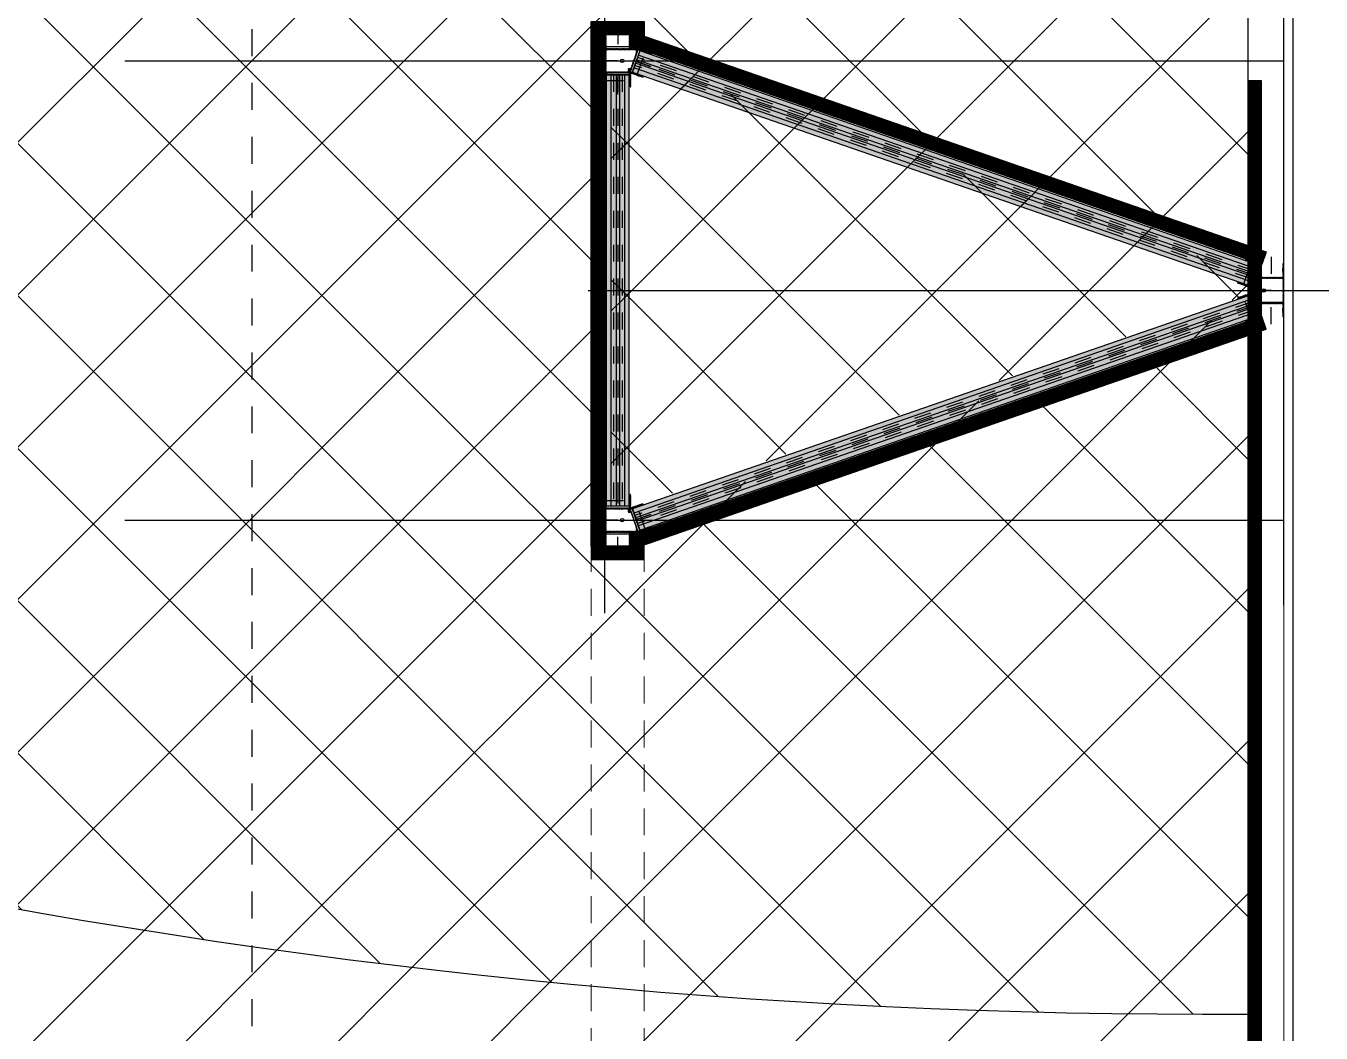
# Model space of a CAD drawing. Header units: millimetres. Extents: x 30 to 130, y 75 to 167.
# Drawn here: x 113.27 to 120.9, y 121.93 to 127.87 of the extents above; entities that cross this region are included whole.
import ezdxf
from ezdxf.enums import TextEntityAlignment as Align

# ---------------------------------------------------------------- set-up
doc = ezdxf.new("R2010")
doc.units = ezdxf.units.MM
doc.header["$LTSCALE"] = 0.05
for name, pattern in [('00 Ground$0$Dash', [6.35, 3.175, -3.175]), ('00 Ground$0$DASHDOT', [25.4, 12.7, -6.35, 0, -6.35]), ('00 Ground$0$DASHDOT2', [12.7, 6.35, -3.175, 0, -3.175]), ('00 Ground$0$DASHED2', [9.525, 6.35, -3.175]), ('00 Ground$0$HIDDEN', [9.525, 6.35, -3.175])]:
    doc.linetypes.add(name, pattern=pattern)
for name, color, linetype, lineweight in [('00 Ground$0$A-Panel Exterior', 3, 'Continuous', 0), ('00 Ground$0$A-Panel Interior', 6, 'Continuous', 0), ('00 Ground$0$A-Proyecciones', 252, 'Continuous', 0)]:
    doc.layers.add(name, color=color, linetype=linetype, lineweight=lineweight)
for name, color, linetype in [('00 Ground$0$A-Paneles', 7, 'Continuous'), ('00 Ground$0$E-PERFIL-ALZADO-EJES-GL1', 6, '00 Ground$0$DASHDOT'), ('00 Ground$0$E-PERFIL-ALZADO-GL1', 4, 'Continuous'), ('00 Ground$0$E-PERFIL-ALZADO-TEXTOS-GL1', 6, 'Continuous'), ('00 Ground$0$E-PERFIL-PLANTA-HXL2-EJES', 6, '00 Ground$0$DASHDOT'), ('00 Ground$0$E-PERFIL-PLANTA-HXL5', 4, 'Continuous'), ('00 Ground$0$E-PERFIL-PLANTA-HXL5-TEXTURAS', 6, 'Continuous'), ('00 Ground$0$E-PERFIL-PLANTA-HXL6', 2, 'Continuous'), ('00 Ground$0$E-PERFIL-PLANTA-HXL6-TEXTURAS', 6, 'Continuous'), ('00 Ground$0$EJES', 6, 'Continuous'), ('00 Ground$0$PUENTE GRUA', 5, 'Continuous'), ('CCTV_Cobertura', 2, 'Continuous')]:
    doc.layers.add(name, color=color, linetype=linetype)
doc.styles.add('00 Ground$0$A10', font='arial.ttf', dxfattribs={"height": 0.1})
pattern_1 = [(45, (-3037.0573, -1545.84536), (-0.44901281, 0.44901281), [])]
pattern_2 = [(135, (16.1473364, -37.2537986), (-0.00136948906, -0.00136948906), [])]
pattern_3 = [(45, (-13597.1444, 7821.7855), (-2.24506403, 2.24506403), [])]

# ---------------------------------------------------------------- blocks, each defined once
blk = doc.blocks.new('*U29')
at = {"true_color": 0xffffff}
h = blk.add_hatch(color=7, dxfattribs=at)
h.dxf.hatch_style = 1
h.paths.add_polyline_path([(2.5397, 0.066), (2.5397, -0.066), (0, -0.066), (0, 0.066)])
at = {"layer": '00 Ground$0$E-PERFIL-ALZADO-EJES-GL1', "color": 251, "linetype": '00 Ground$0$HIDDEN', "ltscale": 0.05}
for p, q in [((0, 0.025), (2.5397, 0.025)), ((0.033, -0.066), (0.033, 0.066)), ((2.5067, -0.066), (2.5067, 0.066)), ((0, -0.025), (2.5397, -0.025))]:
    blk.add_line(p, q, dxfattribs=at)
at = {"layer": '00 Ground$0$E-PERFIL-ALZADO-EJES-GL1', "color": 251, "linetype": '00 Ground$0$DASHDOT2', "ltscale": 0.05}
blk.add_line((0, 0), (2.5397, 0), dxfattribs=at)
at = {"layer": '00 Ground$0$E-PERFIL-ALZADO-GL1', "color": 6, "ltscale": 0.05}
for p, q in [((0, 0.04), (2.5397, 0.04)), ((0, 0.01), (2.5397, 0.01)), ((0, -0.01), (2.5397, -0.01)), ((0, -0.04), (2.5397, -0.04))]:
    blk.add_line(p, q, dxfattribs=at)
at = {"layer": '00 Ground$0$E-PERFIL-ALZADO-GL1', "ltscale": 0.05}
blk.add_lwpolyline([(2.5397, 0.066), (2.5397, -0.066), (0, -0.066), (0, 0.066)], close=True, dxfattribs=at)
at = {"layer": '00 Ground$0$E-PERFIL-ALZADO-TEXTOS-GL1', "style": '00 Ground$0$A10'}
blk.add_attdef('TIPO_BARRA', text='', height=0.1, dxfattribs=at).set_placement((1.2698, 0.1564), align=Align.MIDDLE_CENTER)
blk = doc.blocks.new('*U61')
at = {"true_color": 0xffffff}
h = blk.add_hatch(color=7, dxfattribs=at)
h.dxf.hatch_style = 1
h.paths.add_polyline_path([(3.8446, 0.066), (3.8446, -0.066), (0, -0.066), (0, 0.066)])
at = {"layer": '00 Ground$0$E-PERFIL-ALZADO-EJES-GL1', "color": 251, "linetype": '00 Ground$0$HIDDEN', "ltscale": 0.05}
for p, q in [((0, 0.025), (3.8446, 0.025)), ((0.033, -0.066), (0.033, 0.066)), ((3.8116, -0.066), (3.8116, 0.066)), ((0, -0.025), (3.8446, -0.025))]:
    blk.add_line(p, q, dxfattribs=at)
at = {"layer": '00 Ground$0$E-PERFIL-ALZADO-EJES-GL1', "color": 251, "linetype": '00 Ground$0$DASHDOT2', "ltscale": 0.05}
blk.add_line((0, 0), (3.8446, 0), dxfattribs=at)
at = {"layer": '00 Ground$0$E-PERFIL-ALZADO-GL1', "color": 6, "ltscale": 0.05}
for p, q in [((0, 0.04), (3.8446, 0.04)), ((0, 0.01), (3.8446, 0.01)), ((0, -0.01), (3.8446, -0.01)), ((0, -0.04), (3.8446, -0.04))]:
    blk.add_line(p, q, dxfattribs=at)
at = {"layer": '00 Ground$0$E-PERFIL-ALZADO-GL1', "ltscale": 0.05}
blk.add_lwpolyline([(3.8446, 0.066), (3.8446, -0.066), (0, -0.066), (0, 0.066)], close=True, dxfattribs=at)
at = {"layer": '00 Ground$0$E-PERFIL-ALZADO-TEXTOS-GL1', "style": '00 Ground$0$A10'}
blk.add_attdef('TIPO_BARRA', text='', height=0.1, dxfattribs=at).set_placement((1.9223, 0.1564), align=Align.MIDDLE_CENTER)
blk = doc.blocks.new('*U30')
at = {"layer": '00 Ground$0$E-PERFIL-PLANTA-HXL5-TEXTURAS'}
h = blk.add_hatch(dxfattribs=at)
h.set_pattern_fill('ANSI31', color=256, scale=0.00061, angle=90)
h.set_pattern_definition(pattern_2)
edge = h.paths.add_edge_path(flags=16)
edge.add_line((-0.0638, -0.068), (0, -0.068))
edge.add_line((0, -0.068), (0.0638, -0.068))
edge.add_arc((0.0638, -0.067), 0.001, 629.99892, 719.99892)
edge.add_line((0.0648, -0.067), (0.0648, 0.0606))
edge.add_arc((0.0638, 0.0606), 0.001, 359.99892, 449.99928)
edge.add_line((0.0638, 0.0616), (0.0458, 0.0616))
edge.add_arc((0.0458, 0.0626), 0.001, 539.99928, 629.99928, ccw=False)
edge.add_line((0.0448, 0.0626), (0.0448, 0.0765))
edge.add_arc((0.0438, 0.0765), 0.001, 359.99928, 430.89947)
edge.add_line((0.0441, 0.0774), (-0.0434, 0.1077))
edge.add_arc((-0.0438, 0.1068), 0.001, 430.89947, 449.99928)
edge.add_line((-0.0438, 0.1078), (-0.0638, 0.1078))
edge.add_arc((-0.0638, 0.1068), 0.001, 449.99928, 539.99964)
edge.add_line((-0.0648, 0.1068), (-0.0648, -0.067))
edge.add_arc((-0.0638, -0.067), 0.001, 539.99964, 629.99964)
edge = h.paths.add_edge_path()
edge.add_line((0.0867, 0.1161), (0.0733, 0.0773))
edge.add_arc((0.0742, 0.077), 0.001, 520.89947, 629.99892)
edge.add_line((0.0742, 0.076), (0.1183, 0.076))
edge.add_line((0.1183, 0.076), (0.1183, 0.0755))
edge.add_arc((0.1188, 0.0755), 0.0005, 539.99892, 719.99892)
edge.add_line((0.1193, 0.0755), (0.1193, 0.076))
edge.add_line((0.1193, 0.076), (0.1528, 0.076))
edge.add_line((0.1528, 0.076), (0.1528, 0.068))
edge.add_line((0.1528, 0.068), (0.0738, 0.068))
edge.add_arc((0.0738, 0.067), 0.001, 449.99892, 539.99892)
edge.add_line((0.0728, 0.067), (0.0728, 0.046))
edge.add_line((0.0728, 0.046), (0.0723, 0.046))
edge.add_arc((0.0723, 0.0455), 0.0005, 449.99892, 629.99892)
edge.add_line((0.0723, 0.045), (0.0728, 0.045))
edge.add_line((0.0728, 0.045), (0.0728, 0.0135))
edge.add_line((0.0728, 0.0135), (0.0723, 0.0135))
edge.add_arc((0.0723, 0.013), 0.0005, 449.99892, 629.99892)
edge.add_line((0.0723, 0.0125), (0.0728, 0.0125))
edge.add_line((0.0728, 0.0125), (0.0728, -0.019))
edge.add_line((0.0728, -0.019), (0.0723, -0.019))
edge.add_arc((0.0723, -0.0195), 0.0005, 449.99892, 629.99892)
edge.add_line((0.0723, -0.02), (0.0728, -0.02))
edge.add_line((0.0728, -0.02), (0.0728, -0.067))
edge.add_arc((0.0738, -0.067), 0.001, 539.99892, 629.99892)
edge.add_line((0.0738, -0.068), (0.1528, -0.068))
edge.add_line((0.1528, -0.068), (0.1528, -0.076))
edge.add_line((0.1528, -0.076), (0.1193, -0.076))
edge.add_line((0.1193, -0.076), (0.1193, -0.0755))
edge.add_arc((0.1188, -0.0755), 0.0005, 359.99892, 539.99892)
edge.add_line((0.1183, -0.0755), (0.1183, -0.076))
edge.add_line((0.1183, -0.076), (0, -0.076))
edge.add_line((0, -0.076), (-0.1183, -0.076))
edge.add_line((-0.1183, -0.076), (-0.1183, -0.0755))
edge.add_arc((-0.1188, -0.0755), 0.0005, 359.99964, 539.99964)
edge.add_line((-0.1193, -0.0755), (-0.1193, -0.076))
edge.add_line((-0.1193, -0.076), (-0.1528, -0.076))
edge.add_line((-0.1528, -0.076), (-0.1528, -0.068))
edge.add_line((-0.1528, -0.068), (-0.0738, -0.068))
edge.add_arc((-0.0738, -0.067), 0.001, 629.99964, 719.99964)
edge.add_line((-0.0728, -0.067), (-0.0728, -0.02))
edge.add_line((-0.0728, -0.02), (-0.0723, -0.02))
edge.add_arc((-0.0723, -0.0195), 0.0005, 629.99964, 809.99964)
edge.add_line((-0.0723, -0.019), (-0.0728, -0.019))
edge.add_line((-0.0728, -0.019), (-0.0728, 0.0125))
edge.add_line((-0.0728, 0.0125), (-0.0723, 0.0125))
edge.add_arc((-0.0723, 0.013), 0.0005, 629.99964, 809.99964)
edge.add_line((-0.0723, 0.0135), (-0.0728, 0.0135))
edge.add_line((-0.0728, 0.0135), (-0.0728, 0.045))
edge.add_line((-0.0728, 0.045), (-0.0723, 0.045))
edge.add_arc((-0.0723, 0.0455), 0.0005, 629.99964, 809.99964)
edge.add_line((-0.0723, 0.046), (-0.0728, 0.046))
edge.add_line((-0.0728, 0.046), (-0.0728, 0.067))
edge.add_arc((-0.0738, 0.067), 0.001, 359.99964, 449.99964)
edge.add_line((-0.0738, 0.068), (-0.1528, 0.068))
edge.add_line((-0.1528, 0.068), (-0.1528, 0.076))
edge.add_line((-0.1528, 0.076), (-0.1193, 0.076))
edge.add_line((-0.1193, 0.076), (-0.1193, 0.0755))
edge.add_arc((-0.1188, 0.0755), 0.0005, 539.99964, 719.99964)
edge.add_line((-0.1183, 0.0755), (-0.1183, 0.076))
edge.add_line((-0.1183, 0.076), (-0.0738, 0.076))
edge.add_arc((-0.0738, 0.077), 0.001, 629.99964, 719.99964)
edge.add_line((-0.0728, 0.077), (-0.0728, 0.1198))
edge.add_arc((-0.0718, 0.1198), 0.001, 520.89947, 539.99964, ccw=False)
edge.add_line((-0.0728, 0.1201), (-0.0569, 0.1659))
edge.add_line((-0.0569, 0.1659), (-0.0565, 0.1657))
edge.add_arc((-0.0563, 0.1662), 0.0005, 610.89947, 790.89947)
edge.add_line((-0.0561, 0.1666), (-0.0566, 0.1668))
edge.add_line((-0.0566, 0.1668), (-0.0456, 0.1985))
edge.add_line((-0.0456, 0.1985), (-0.0381, 0.1958))
edge.add_line((-0.0381, 0.1958), (-0.0639, 0.1212))
edge.add_arc((-0.063, 0.1209), 0.001, 520.89947, 610.89947)
edge.add_line((-0.0633, 0.1199), (0.0633, 0.0761))
edge.add_arc((0.0636, 0.077), 0.001, 610.89947, 700.89947)
edge.add_line((0.0646, 0.0767), (0.0904, 0.1513))
edge.add_line((0.0904, 0.1513), (0.098, 0.1487))
edge.add_line((0.098, 0.1487), (0.087, 0.1171))
edge.add_line((0.087, 0.1171), (0.0866, 0.1172))
edge.add_arc((0.0864, 0.1168), 0.0005, 430.89947, 610.89947)
edge.add_line((0.0862, 0.1163), (0.0867, 0.1161))
at = {"layer": '00 Ground$0$E-PERFIL-PLANTA-HXL2-EJES', "ltscale": 0.05}
for p, q in [((0, 0.098), (0.0336, 0.195)), ((0, 0), (0, 0.098)), ((-0.1985, 0), (0, 0)), ((0, 0), (0, -0.1985)), ((0.1985, 0), (0, 0))]:
    blk.add_line(p, q, dxfattribs=at)
at = {"layer": '00 Ground$0$EJES', "color": 240, "true_color": 0xed1f24}
blk.add_circle((-0.0001, 0.0259), 0.01, dxfattribs=at)
at = {"layer": 'Defpoints'}
for p, q in [((0.0336, 0.195), (0.0033, 0.1074)), ((-0.061, 0.1297), (0.0675, 0.0852)), ((-0.0828, 0.068), (-0.0828, -0.068)), ((0.0828, 0.068), (0.0828, -0.068))]:
    blk.add_line(p, q, dxfattribs=at)
blk = doc.blocks.new('00 Ground$0$HXL61')
at = {"layer": '00 Ground$0$E-PERFIL-PLANTA-HXL6-TEXTURAS'}
h = blk.add_hatch(dxfattribs=at)
h.set_pattern_fill('ANSI31', color=256, scale=0.00061, angle=90)
h.set_pattern_definition([(135, (17.1384045, -41.9100713), (-0.00136948906, -0.00136948906), [])])
edge = h.paths.add_edge_path(flags=16)
edge.add_line((-0.0603, 0.071), (0.0603, 0.071))
edge.add_line((0.0603, 0.071), (0.0613, 0.07))
edge.add_line((0.0613, 0.07), (0.0703, 0.07))
edge.add_arc((0.0703, 0.069), 0.001, 0, 90, ccw=False)
edge.add_line((0.0713, 0.069), (0.0713, -0.0978))
edge.add_arc((0.0703, -0.0978), 0.001, -71.56505, 0, ccw=False)
edge.add_line((0.0706, -0.0987), (0.0158, -0.117))
edge.add_arc((0.0155, -0.116), 0.001, -90, -71.56505, ccw=False)
edge.add_line((0.0155, -0.117), (-0.0155, -0.117))
edge.add_arc((-0.0155, -0.116), 0.001, -108.43495, -90, ccw=False)
edge.add_line((-0.0158, -0.117), (-0.0706, -0.0987))
edge.add_arc((-0.0703, -0.0978), 0.001, 180, 251.56505, ccw=False)
edge.add_line((-0.0713, -0.0978), (-0.0713, 0.069))
edge.add_arc((-0.0703, 0.069), 0.001, 90, 180, ccw=False)
edge.add_line((-0.0703, 0.07), (-0.0613, 0.07))
edge.add_line((-0.0613, 0.07), (-0.0603, 0.071))
edge = h.paths.add_edge_path()
edge.add_line((0.1033, -0.068), (0.0793, -0.068))
edge.add_arc((0.0793, -0.067), 0.001, -180, -90, ccw=False)
edge.add_line((0.0783, -0.067), (0.0783, 0.069))
edge.add_arc((0.0793, 0.069), 0.001, 90, 180, ccw=False)
edge.add_line((0.0793, 0.07), (0.1033, 0.07))
edge.add_line((0.1033, 0.07), (0.1053, 0.068))
edge.add_line((0.1053, 0.068), (0.1313, 0.068))
edge.add_line((0.1313, 0.068), (0.1333, 0.07))
edge.add_line((0.1333, 0.07), (0.1573, 0.07))
edge.add_arc((0.1573, 0.071), 0.001, 270, 360)
edge.add_line((0.1583, 0.071), (0.1583, 0.075))
edge.add_arc((0.1573, 0.075), 0.001, 0, 90)
edge.add_line((0.1573, 0.076), (-0.1573, 0.076))
edge.add_arc((-0.1573, 0.075), 0.001, 90, 180)
edge.add_line((-0.1583, 0.075), (-0.1583, 0.071))
edge.add_arc((-0.1573, 0.071), 0.001, 180, 270)
edge.add_line((-0.1573, 0.07), (-0.1333, 0.07))
edge.add_line((-0.1333, 0.07), (-0.1313, 0.068))
edge.add_line((-0.1313, 0.068), (-0.1053, 0.068))
edge.add_line((-0.1053, 0.068), (-0.1033, 0.07))
edge.add_line((-0.1033, 0.07), (-0.0793, 0.07))
edge.add_arc((-0.0793, 0.069), 0.001, 0, 90, ccw=False)
edge.add_line((-0.0783, 0.069), (-0.0783, -0.067))
edge.add_arc((-0.0793, -0.067), 0.001, -90, 0, ccw=False)
edge.add_line((-0.0793, -0.068), (-0.1033, -0.068))
edge.add_line((-0.1033, -0.068), (-0.1053, -0.066))
edge.add_line((-0.1053, -0.066), (-0.1313, -0.066))
edge.add_line((-0.1313, -0.066), (-0.1333, -0.068))
edge.add_line((-0.1333, -0.068), (-0.157, -0.068))
edge.add_line((-0.157, -0.068), (-0.1848, -0.1483))
edge.add_arc((-0.1839, -0.1486), 0.001, 160.90019, 250.90019)
edge.add_line((-0.1842, -0.1495), (-0.1804, -0.1509))
edge.add_arc((-0.1801, -0.1499), 0.001, 250.90019, 340.90019)
edge.add_line((-0.1792, -0.1502), (-0.1713, -0.1276))
edge.add_line((-0.1713, -0.1276), (-0.1688, -0.1263))
edge.add_line((-0.1688, -0.1263), (-0.1603, -0.1018))
edge.add_line((-0.1603, -0.1018), (-0.1615, -0.0992))
edge.add_line((-0.1615, -0.0992), (-0.1528, -0.074))
edge.add_line((-0.1528, -0.074), (-0.0793, -0.074))
edge.add_arc((-0.0793, -0.075), 0.001, 0, 90, ccw=False)
edge.add_line((-0.0783, -0.075), (-0.0783, -0.1007))
edge.add_arc((-0.0773, -0.1007), 0.001, 180, 251.56505)
edge.add_line((-0.0776, -0.1017), (-0.0236, -0.1197))
edge.add_arc((-0.0239, -0.1206), 0.001, -19.09981, 71.56505, ccw=False)
edge.add_line((-0.023, -0.1209), (-0.0311, -0.1444))
edge.add_line((-0.0311, -0.1444), (-0.0336, -0.1456))
edge.add_line((-0.0336, -0.1456), (-0.0421, -0.1702))
edge.add_line((-0.0421, -0.1702), (-0.0409, -0.1727))
edge.add_line((-0.0409, -0.1727), (-0.0488, -0.1954))
edge.add_arc((-0.0478, -0.1957), 0.001, 160.90019, 250.90019)
edge.add_line((-0.0481, -0.1967), (-0.0444, -0.198))
edge.add_arc((-0.044, -0.197), 0.001, 250.90019, 340.90019)
edge.add_line((-0.0431, -0.1974), (-0.0172, -0.1227))
edge.add_arc((-0.0163, -0.123), 0.001, 90, 160.90019, ccw=False)
edge.add_line((-0.0163, -0.122), (0.0163, -0.122))
edge.add_arc((0.0163, -0.123), 0.001, 19.09981, 90, ccw=False)
edge.add_line((0.0172, -0.1227), (0.0431, -0.1974))
edge.add_arc((0.044, -0.197), 0.001, 199.09981, 289.09981)
edge.add_line((0.0444, -0.198), (0.0481, -0.1967))
edge.add_arc((0.0478, -0.1957), 0.001, -70.90019, 19.09981)
edge.add_line((0.0488, -0.1954), (0.0409, -0.1727))
edge.add_line((0.0409, -0.1727), (0.0421, -0.1702))
edge.add_line((0.0421, -0.1702), (0.0336, -0.1456))
edge.add_line((0.0336, -0.1456), (0.0311, -0.1444))
edge.add_line((0.0311, -0.1444), (0.023, -0.1209))
edge.add_arc((0.0239, -0.1206), 0.001, 108.43495, 199.09981, ccw=False)
edge.add_line((0.0236, -0.1197), (0.0776, -0.1017))
edge.add_arc((0.0773, -0.1007), 0.001, -71.56505, 0)
edge.add_line((0.0783, -0.1007), (0.0783, -0.075))
edge.add_arc((0.0793, -0.075), 0.001, 90, 180, ccw=False)
edge.add_line((0.0793, -0.074), (0.1528, -0.074))
edge.add_line((0.1528, -0.074), (0.1615, -0.0992))
edge.add_line((0.1615, -0.0992), (0.1603, -0.1018))
edge.add_line((0.1603, -0.1018), (0.1688, -0.1263))
edge.add_line((0.1688, -0.1263), (0.1713, -0.1276))
edge.add_line((0.1713, -0.1276), (0.1792, -0.1502))
edge.add_arc((0.1801, -0.1499), 0.001, 199.09981, 289.09981)
edge.add_line((0.1804, -0.1509), (0.1842, -0.1495))
edge.add_arc((0.1839, -0.1486), 0.001, -70.90019, 19.09981)
edge.add_line((0.1848, -0.1483), (0.157, -0.068))
edge.add_line((0.157, -0.068), (0.1333, -0.068))
edge.add_line((0.1333, -0.068), (0.1313, -0.066))
edge.add_line((0.1313, -0.066), (0.1053, -0.066))
edge.add_line((0.1053, -0.066), (0.1033, -0.068))
at = {"layer": '00 Ground$0$E-PERFIL-PLANTA-HXL2-EJES', "ltscale": 0.05}
for p, q in [((0, 0), (0, 0.098)), ((0, -0.2166), (0, 0.0978)), ((-0.1985, 0), (0, 0)), ((0, 0), (0, -0.1985)), ((0.1985, 0), (0, 0))]:
    blk.add_line(p, q, dxfattribs=at)
at = {"layer": '00 Ground$0$EJES', "color": 240, "true_color": 0xed1f24}
blk.add_circle((0, -0.0427), 0.01, dxfattribs=at)
at = {"layer": 'Defpoints'}
for p, q in [((-0.0717, 0.068), (-0.0717, -0.068)), ((0.0717, 0.068), (0.0717, -0.068)), ((-0.0282, -0.1287), (-0.1553, -0.0863)), ((-0.1035, -0.1428), (-0.0917, -0.1075)), ((0.0282, -0.1287), (0.1553, -0.0863)), ((0.1035, -0.1428), (0.0917, -0.1075))]:
    blk.add_line(p, q, dxfattribs=at)
blk = doc.blocks.new('00 Ground$0$HXL5')
at = {"layer": '00 Ground$0$E-PERFIL-PLANTA-HXL5-TEXTURAS'}
h = blk.add_hatch(dxfattribs=at)
h.set_pattern_fill('ANSI31', color=256, scale=0.00061, angle=90)
h.set_pattern_definition(pattern_2)
edge = h.paths.add_edge_path(flags=16)
edge.add_line((0.0638, -0.068), (0, -0.068))
edge.add_line((0, -0.068), (-0.0638, -0.068))
edge.add_arc((-0.0638, -0.067), 0.001, -179.99892, -89.99892, ccw=False)
edge.add_line((-0.0648, -0.067), (-0.0648, 0.0606))
edge.add_arc((-0.0638, 0.0606), 0.001, 90.00072, 180.00108, ccw=False)
edge.add_line((-0.0638, 0.0616), (-0.0458, 0.0616))
edge.add_arc((-0.0458, 0.0626), 0.001, -89.99928, 0.00072)
edge.add_line((-0.0448, 0.0626), (-0.0448, 0.0765))
edge.add_arc((-0.0438, 0.0765), 0.001, 109.10053, 180.00072, ccw=False)
edge.add_line((-0.0441, 0.0774), (0.0434, 0.1077))
edge.add_arc((0.0437, 0.1068), 0.001, 90.00072, 109.10053, ccw=False)
edge.add_line((0.0437, 0.1078), (0.0638, 0.1078))
edge.add_arc((0.0638, 0.1068), 0.001, 0.00036, 90.00072, ccw=False)
edge.add_line((0.0648, 0.1068), (0.0648, -0.067))
edge.add_arc((0.0638, -0.067), 0.001, -89.99964, 0.00036, ccw=False)
edge = h.paths.add_edge_path()
edge.add_line((-0.0867, 0.1161), (-0.0733, 0.0773))
edge.add_arc((-0.0742, 0.077), 0.001, -89.99892, 19.10053, ccw=False)
edge.add_line((-0.0742, 0.076), (-0.1183, 0.076))
edge.add_line((-0.1183, 0.076), (-0.1183, 0.0755))
edge.add_arc((-0.1188, 0.0755), 0.0005, -179.99892, 0.00108, ccw=False)
edge.add_line((-0.1193, 0.0755), (-0.1193, 0.076))
edge.add_line((-0.1193, 0.076), (-0.1528, 0.076))
edge.add_line((-0.1528, 0.076), (-0.1528, 0.068))
edge.add_line((-0.1528, 0.068), (-0.0738, 0.068))
edge.add_arc((-0.0738, 0.067), 0.001, 0.00108, 90.00108, ccw=False)
edge.add_line((-0.0728, 0.067), (-0.0728, 0.046))
edge.add_line((-0.0728, 0.046), (-0.0723, 0.046))
edge.add_arc((-0.0723, 0.0455), 0.0005, -89.99892, 90.00108, ccw=False)
edge.add_line((-0.0723, 0.045), (-0.0728, 0.045))
edge.add_line((-0.0728, 0.045), (-0.0728, 0.0135))
edge.add_line((-0.0728, 0.0135), (-0.0723, 0.0135))
edge.add_arc((-0.0723, 0.013), 0.0005, -89.99892, 90.00108, ccw=False)
edge.add_line((-0.0723, 0.0125), (-0.0728, 0.0125))
edge.add_line((-0.0728, 0.0125), (-0.0728, -0.019))
edge.add_line((-0.0728, -0.019), (-0.0723, -0.019))
edge.add_arc((-0.0723, -0.0195), 0.0005, -89.99892, 90.00108, ccw=False)
edge.add_line((-0.0723, -0.02), (-0.0728, -0.02))
edge.add_line((-0.0728, -0.02), (-0.0728, -0.067))
edge.add_arc((-0.0738, -0.067), 0.001, -89.99892, 0.00108, ccw=False)
edge.add_line((-0.0738, -0.068), (-0.1528, -0.068))
edge.add_line((-0.1528, -0.068), (-0.1528, -0.076))
edge.add_line((-0.1528, -0.076), (-0.1193, -0.076))
edge.add_line((-0.1193, -0.076), (-0.1193, -0.0755))
edge.add_arc((-0.1188, -0.0755), 0.0005, 0.00108, 180.00108, ccw=False)
edge.add_line((-0.1183, -0.0755), (-0.1183, -0.076))
edge.add_line((-0.1183, -0.076), (0, -0.076))
edge.add_line((0, -0.076), (0.1183, -0.076))
edge.add_line((0.1183, -0.076), (0.1183, -0.0755))
edge.add_arc((0.1188, -0.0755), 0.0005, 0.00036, 180.00036, ccw=False)
edge.add_line((0.1193, -0.0755), (0.1193, -0.076))
edge.add_line((0.1193, -0.076), (0.1528, -0.076))
edge.add_line((0.1528, -0.076), (0.1528, -0.068))
edge.add_line((0.1528, -0.068), (0.0738, -0.068))
edge.add_arc((0.0738, -0.067), 0.001, -179.99964, -89.99964, ccw=False)
edge.add_line((0.0728, -0.067), (0.0728, -0.02))
edge.add_line((0.0728, -0.02), (0.0723, -0.02))
edge.add_arc((0.0723, -0.0195), 0.0005, -269.99964, -89.99964, ccw=False)
edge.add_line((0.0723, -0.019), (0.0728, -0.019))
edge.add_line((0.0728, -0.019), (0.0728, 0.0125))
edge.add_line((0.0728, 0.0125), (0.0723, 0.0125))
edge.add_arc((0.0723, 0.013), 0.0005, -269.99964, -89.99964, ccw=False)
edge.add_line((0.0723, 0.0135), (0.0728, 0.0135))
edge.add_line((0.0728, 0.0135), (0.0728, 0.045))
edge.add_line((0.0728, 0.045), (0.0723, 0.045))
edge.add_arc((0.0723, 0.0455), 0.0005, -269.99964, -89.99964, ccw=False)
edge.add_line((0.0723, 0.046), (0.0728, 0.046))
edge.add_line((0.0728, 0.046), (0.0728, 0.067))
edge.add_arc((0.0738, 0.067), 0.001, 90.00036, 180.00036, ccw=False)
edge.add_line((0.0738, 0.068), (0.1528, 0.068))
edge.add_line((0.1528, 0.068), (0.1528, 0.076))
edge.add_line((0.1528, 0.076), (0.1193, 0.076))
edge.add_line((0.1193, 0.076), (0.1193, 0.0755))
edge.add_arc((0.1188, 0.0755), 0.0005, -179.99964, 0.00036, ccw=False)
edge.add_line((0.1183, 0.0755), (0.1183, 0.076))
edge.add_line((0.1183, 0.076), (0.0738, 0.076))
edge.add_arc((0.0738, 0.077), 0.001, -179.99964, -89.99964, ccw=False)
edge.add_line((0.0728, 0.077), (0.0728, 0.1198))
edge.add_arc((0.0718, 0.1198), 0.001, 0.00036, 19.10053)
edge.add_line((0.0728, 0.1201), (0.0569, 0.1659))
edge.add_line((0.0569, 0.1659), (0.0565, 0.1657))
edge.add_arc((0.0563, 0.1662), 0.0005, -250.89947, -70.89947, ccw=False)
edge.add_line((0.0561, 0.1666), (0.0566, 0.1668))
edge.add_line((0.0566, 0.1668), (0.0456, 0.1985))
edge.add_line((0.0456, 0.1985), (0.0381, 0.1958))
edge.add_line((0.0381, 0.1958), (0.0639, 0.1212))
edge.add_arc((0.063, 0.1209), 0.001, -70.89947, 19.10053, ccw=False)
edge.add_line((0.0633, 0.1199), (-0.0633, 0.0761))
edge.add_arc((-0.0636, 0.077), 0.001, -160.89947, -70.89947, ccw=False)
edge.add_line((-0.0646, 0.0767), (-0.0904, 0.1513))
edge.add_line((-0.0904, 0.1513), (-0.098, 0.1487))
edge.add_line((-0.098, 0.1487), (-0.087, 0.1171))
edge.add_line((-0.087, 0.1171), (-0.0866, 0.1172))
edge.add_arc((-0.0864, 0.1168), 0.0005, -70.89947, 109.10053, ccw=False)
edge.add_line((-0.0862, 0.1163), (-0.0867, 0.1161))
at = {"layer": '00 Ground$0$E-PERFIL-PLANTA-HXL2-EJES', "ltscale": 0.05}
for p, q in [((0, 0.098), (-0.0336, 0.195)), ((0, 0), (0, 0.098)), ((-0.1985, 0), (0, 0)), ((0.1985, 0), (0, 0)), ((0, 0), (0, -0.1985))]:
    blk.add_line(p, q, dxfattribs=at)
at = {"layer": '00 Ground$0$EJES', "color": 240, "true_color": 0xed1f24}
blk.add_circle((0.0001, 0.0259), 0.01, dxfattribs=at)
at = {"layer": 'Defpoints'}
for p, q in [((-0.0336, 0.195), (-0.0033, 0.1074)), ((0.061, 0.1297), (-0.0675, 0.0852)), ((-0.0828, 0.068), (-0.0828, -0.068)), ((0.0828, 0.068), (0.0828, -0.068))]:
    blk.add_line(p, q, dxfattribs=at)
blk = doc.blocks.new('00 Ground$0$Pata Arco')
at = {"layer": 'Defpoints'}
for p, q in [((-4.0978, 1.8535), (-4.0978, -1.8535)), ((-0.0978, 1.9), (-0.0978, -1.9)), ((2.7291, 1.3527), (-4.0978, 1.3527)), ((0, 0), (-13.3283, 0)), ((2.7291, -1.3527), (-4.0978, -1.3527))]:
    blk.add_line(p, q, dxfattribs=at)
at = {"xscale": -1}
for p, rotation in [((-3.9143, 0.0917), 199.0945065458419), ((-3.9143, -0.0917), 160.9054899261241)]:
    blk.add_blockref('*U61', p, dxfattribs=dict(at, rotation=rotation))
at = {"rotation": 89.99999999608256}
blk.add_blockref('*U29', (-0.1738, -1.2698), dxfattribs=at)
at = {"layer": '00 Ground$0$E-PERFIL-PLANTA-HXL5', "rotation": 90}
for name, p in [('00 Ground$0$HXL5', (-0.1738, 1.3527)), ('*U30', (-0.1738, -1.3527))]:
    blk.add_blockref(name, p, dxfattribs=at)
at = {"layer": '00 Ground$0$E-PERFIL-PLANTA-HXL6', "rotation": 90}
blk.add_blockref('00 Ground$0$HXL61', (-4.0218, 0), dxfattribs=at)
blk = doc.blocks.new('*U252')
at = {"layer": '00 Ground$0$A-Proyecciones', "rotation": 180}
blk.add_blockref('00 Ground$0$Pata Arco', (35.9822, 0), dxfattribs=at)
blk = doc.blocks.new('*U251')
at = {"layer": '00 Ground$0$A-Proyecciones', "color": 0, "linetype": 'ByBlock', "lineweight": -2}
blk.add_blockref('*U252', (0, 36.5), dxfattribs=at)
blk = doc.blocks.new('*U100')
h = blk.add_hatch()
h.set_pattern_fill('ANSI31', color=250)
h.set_pattern_definition(pattern_3)
h.paths.add_polyline_path([(0, 0), (3901.7, 0), (3901.7, 80), (0, 80)])
at = {"layer": '00 Ground$0$A-Paneles', "color": 4}
blk.add_lwpolyline([(0, 0), (3901.7, 0), (3901.7, 80), (0, 80)], close=True, dxfattribs=at)
blk = doc.blocks.new('*U101')
h = blk.add_hatch()
h.set_pattern_fill('ANSI31', color=250)
h.set_pattern_definition(pattern_3)
h.paths.add_polyline_path([(0, 0), (232, 0), (232, 80), (0, 80)])
at = {"layer": '00 Ground$0$A-Paneles', "color": 4}
blk.add_lwpolyline([(0, 0), (232, 0), (232, 80), (0, 80)], close=True, dxfattribs=at)
blk = doc.blocks.new('*U102')
h = blk.add_hatch()
h.set_pattern_fill('ANSI31', color=250)
h.set_pattern_definition(pattern_3)
h.paths.add_polyline_path([(0, 0), (160, 0), (160, 80), (0, 80)])
at = {"layer": '00 Ground$0$A-Paneles', "color": 4}
blk.add_lwpolyline([(0, 0), (160, 0), (160, 80), (0, 80)], close=True, dxfattribs=at)
blk = doc.blocks.new('*U103')
h = blk.add_hatch()
h.set_pattern_fill('ANSI31', color=250)
h.set_pattern_definition(pattern_3)
h.paths.add_polyline_path([(0, 0), (3010.9, 0), (3010.9, 80), (0, 80)])
at = {"layer": '00 Ground$0$A-Paneles', "color": 4}
blk.add_lwpolyline([(0, 0), (3010.9, 0), (3010.9, 80), (0, 80)], close=True, dxfattribs=at)
blk = doc.blocks.new('*U134')
h = blk.add_hatch()
h.set_pattern_fill('ANSI31', color=250)
h.set_pattern_definition(pattern_3)
h.paths.add_polyline_path([(0, 0), (232, 0), (232, 80), (0, 80)])
at = {"layer": '00 Ground$0$A-Paneles', "color": 4}
blk.add_lwpolyline([(0, 0), (232, 0), (232, 80), (0, 80)], close=True, dxfattribs=at)
blk = doc.blocks.new('*U135')
h = blk.add_hatch()
h.set_pattern_fill('ANSI31', color=250)
h.set_pattern_definition(pattern_3)
h.paths.add_polyline_path([(0, 0), (160, 0), (160, 80), (0, 80)])
at = {"layer": '00 Ground$0$A-Paneles', "color": 4}
blk.add_lwpolyline([(0, 0), (160, 0), (160, 80), (0, 80)], close=True, dxfattribs=at)
blk = doc.blocks.new('*U136')
h = blk.add_hatch()
h.set_pattern_fill('ANSI31', color=250)
h.set_pattern_definition(pattern_3)
h.paths.add_polyline_path([(0, 0), (3901.7, 0), (3901.7, 80), (0, 80)])
at = {"layer": '00 Ground$0$A-Paneles', "color": 4}
blk.add_lwpolyline([(0, 0), (3901.7, 0), (3901.7, 80), (0, 80)], close=True, dxfattribs=at)
blk = doc.blocks.new('*U109')
h = blk.add_hatch()
h.set_pattern_fill('ANSI31', color=250)
h.set_pattern_definition(pattern_3)
h.paths.add_polyline_path([(0, 0), (17500, 0), (17500, 80), (0, 80)])
at = {"layer": '00 Ground$0$A-Paneles', "color": 4}
blk.add_lwpolyline([(0, 0), (17500, 0), (17500, 80), (0, 80)], close=True, dxfattribs=at)

msp = doc.modelspace()

# ---------------------------------------------------------------- hatches: boundary and pattern name
at = {"layer": 'CCTV_Cobertura', "true_color": 0x636466, "transparency": 33554687}
h = msp.add_hatch(dxfattribs=at)
h.set_pattern_fill('ANSI37', color=251, scale=0.2)
h.set_pattern_definition([(45, (-3037.0573, -1545.84536), (-0.44901281, 0.44901281), []), (135, (-3037.0573, -1545.84536), (-0.44901281, -0.44901281), [])])
h.paths.add_polyline_path([(114.5994, 130.1714, 0.081301), (102.2678, 126.3075, 0.081301), (114.5994, 122.4435)])
h.paths.add_polyline_path([(116.5994, 127.6601), (116.5568, 127.6601), (114.5994, 127.6601), (114.5994, 124.9548), (116.5994, 124.9548)])
h.paths.add_polyline_path([(116.5994, 124.722), (116.5994, 124.802), (116.6794, 124.802), (116.6794, 124.9548), (116.5568, 124.9548), (114.5994, 124.9548), (114.5994, 122.4435, 0.012587), (116.5994, 122.21)])
h.paths.add_polyline_path([(116.5994, 130.4049, 0.012587), (114.5994, 130.1714), (114.5994, 127.6601), (116.5994, 127.6601), (116.5994, 127.8129), (116.5994, 127.8929)])
h.paths.add_polyline_path([(120.4674, 130.57, 0.022253), (116.9114, 130.4322), (116.9114, 127.8929), (116.9114, 127.8051), (117.3297, 127.6601), (120.4674, 127.6601)])
h.paths.add_polyline_path([(120.4674, 124.9548), (117.3298, 124.9548), (116.9114, 124.8098), (116.9114, 124.722), (116.9114, 122.1827, 0.022253), (120.4674, 122.0449)])
h.paths.add_polyline_path([(116.9114, 124.722), (116.8314, 124.722), (116.5994, 124.722), (116.5994, 122.21, 0.001957), (116.9114, 122.1827)])
h.paths.add_polyline_path([(116.9114, 130.4322, 0.001957), (116.5994, 130.4049), (116.5994, 127.8929), (116.8314, 127.8929), (116.9114, 127.8929)])
h.paths.add_polyline_path([(120.4674, 127.5422), (120.4674, 127.6601), (117.3297, 127.6601), (120.4674, 126.5727)], flags=17)
h.paths.add_polyline_path([(120.4674, 126.0422), (117.3298, 124.9548), (120.4674, 124.9548)])
h.paths.add_polyline_path([(120.4674, 126.2856), (120.4674, 126.3293), (120.4073, 126.3543, -1), (120.408, 126.3562), (120.4307, 126.3484), (120.4459, 126.3558), (120.4647, 126.41), (116.8533, 127.6601), (116.7554, 127.6601), (116.6874, 127.6601), (116.6874, 127.5963, 0.414213), (116.6884, 127.5953, 5.172687), (116.6879, 127.5873), (116.7354, 127.5873), (116.7354, 127.5878, -1), (116.7364, 127.5878), (116.7364, 127.5873), (116.7154, 127.5873), (116.7154, 125.0276), (116.7354, 125.0276), (116.7689, 125.0276), (116.7689, 125.0196), (116.8314, 125.0196), (116.8314, 125.0276), (116.8715, 125.0415), (116.9041, 125.0528), (120.4067, 126.2625, -0.998629), (120.406, 126.2644)])
h.paths.add_polyline_path([(116.7954, 125.0276), (116.8224, 125.0276, 0.414214), (116.8234, 125.0286, 4.248748), (116.8335, 125.0276), (116.8014, 125.0276), (116.8014, 125.0271, -1), (116.8004, 125.0271), (116.8004, 125.0276), (116.7954, 127.5773)])
h.paths.add_polyline_path([(116.817, 127.5963, -0.414215), (116.816, 127.5953), (116.817, 127.5941)], flags=16)
h.paths.add_polyline_path([(116.7679, 127.5873), (116.7679, 127.5878, -1), (116.7689, 127.5878), (116.7689, 127.5873), (116.8004, 127.5873), (116.8004, 127.5878, -1), (116.8014, 127.5878), (116.8014, 127.5873)], flags=16)
h.paths.add_polyline_path([(116.8314, 125.1076), (116.8314, 125.0741), (116.8314, 125.029), (116.8234, 125.0286), (116.8234, 125.1076)], flags=16)
h.paths.add_polyline_path([(116.8314, 127.5859), (116.8234, 127.5863), (116.8304, 127.5413, -0.414214), (116.8309, 127.5418), (116.8314, 127.5418)], flags=16)
h.paths.add_polyline_path([(116.9041, 127.5621), (116.8724, 127.5731), (116.8327, 127.5868, 0.515583), (116.8314, 127.5859, 4.554482), (116.8224, 127.5873, -0.414214), (116.8234, 127.5863, -2.34056), (116.8383, 127.5934), (116.9067, 127.5697)], flags=16)
h.paths.add_polyline_path([(90.6544, 135.4083), (90.5109, 135.279, 0.000127), (90.5245, 135.264)], flags=17)
h.paths.add_polyline_path([(50.0027, 158.5929), (68.7068, 137.82), (69.998, 140.5891)])
h.paths.add_polyline_path([(74.5558, 136.4852), (69.998, 140.5891), (68.7068, 137.82), (72.1111, 134.0391, 0.01048), (73.3333, 135.1868, 0.011148)])
h.paths.add_polyline_path([(76.514, 142.5867), (72.4287, 145.556, -0.01001), (72.344, 145.6201), (69.998, 140.5891), (74.58, 136.4635, 0.038161), (78.3896, 141.2235)])
h.paths.add_polyline_path([(72.1315, 134.0164), (68.7068, 137.82), (64.2617, 128.2874, 0.061066)])
h.paths.add_polyline_path([(77.0193, 155.6464), (73.2528, 147.5689), (80.2131, 145.0468), (80.2666, 145.0372), (80.2845, 145.1343, -0.016317), (80.4351, 145.8256, -0.065263)])
h.paths.add_polyline_path([(84.3817, 155.0354), (80.922, 162.4548), (80.1942, 162.4548), (77.0193, 155.6464, 0.065263), (80.4351, 145.8256, -0.013942), (80.5994, 146.4074, -0.02463), (80.8674, 145.374, 0.064522)])
h.paths.add_polyline_path([(85.3244, 162.4548), (80.922, 162.4548), (84.3817, 155.0354, 0.046847)])
h.paths.add_polyline_path([(80.1942, 162.4548), (76.2083, 162.4548, 0.042933), (77.0193, 155.6464)])
h.paths.add_polyline_path([(84.3817, 155.0354, -0.064522), (80.8674, 145.374, -0.005632), (80.9143, 145.1343), (80.9321, 145.0372), (80.9856, 145.0468), (87.8753, 147.5433)])
h.paths.add_polyline_path([(88.7939, 145.5733), (84.6847, 142.5867), (83.0328, 141.3861, 0.061079), (89.4216, 134.0391), (90.5245, 135.264, -0.000127), (90.5109, 135.279), (90.6544, 135.4083), (92.5515, 137.5152)])
h.paths.add_polyline_path([(92.6825, 137.2343), (90.6544, 135.4083), (90.5245, 135.264, 0.046027), (95.9252, 130.2803)])
h = msp.add_hatch(dxfattribs=at)
h.set_pattern_fill('ANSI31', color=251, scale=0.2)
h.set_pattern_definition(pattern_1)
h.paths.add_polyline_path([(114.5994, 156.9684), (92.6825, 137.2343), (95.9252, 130.2803, 0.046878), (102.2678, 126.3075, -0.081301), (114.5994, 130.1714)])
h.paths.add_polyline_path([(116.9041, 145.8121), (116.872, 145.8233, -0.999947), (116.8723, 145.8242), (116.8412, 145.8445), (116.8628, 145.9068), (116.8533, 145.9101), (116.8481, 145.9101), (116.8325, 145.8653), (116.8318, 145.8653, 0.319622), (116.8328, 145.866), (116.8481, 145.9101), (116.7913, 145.9101, -0.991175), (116.7713, 145.9101), (116.7554, 145.9101), (116.7554, 145.8453), (116.8009, 145.8383, -0.414214), (116.8014, 145.8378), (116.8014, 145.8273), (116.8214, 145.8273), (116.8304, 145.7913, -0.414219), (116.8309, 145.7918), (116.8314, 145.7918), (116.8314, 145.7573), (116.8265, 144.5575), (120.4674, 144.5575), (120.4674, 144.5793), (120.4073, 144.6043, -0.999954), (120.408, 144.6062), (116.9073, 145.8215)], flags=16)
h.paths.add_polyline_path([(120.4516, 144.4927), (120.4427, 144.5186), (120.4332, 144.5153), (120.4066, 144.5125, -0.962332), (120.406, 144.5144), (120.4674, 144.5356), (120.4674, 144.5575), (116.7954, 144.5575), (116.7954, 143.2776), (116.8014, 143.2776), (116.8014, 143.2696), (116.7554, 143.2696), (116.7554, 143.2048), (116.7713, 143.2048, -0.991067), (116.7913, 143.2048), (116.8534, 143.2048), (116.8628, 143.2081), (116.8497, 143.2459)], flags=16)
h.paths.add_polyline_path([(116.8724, 143.2918), (116.8726, 143.2914, -1), (116.8716, 143.291), (116.8715, 143.2915), (116.8314, 143.2776), (116.8314, 143.3231), (116.8309, 143.3231, -1), (116.8309, 143.3241), (116.8314, 143.3241), (116.8314, 143.279, 0.515583), (116.8327, 143.2781), (116.8715, 143.2915)], flags=16)
h.paths.add_polyline_path([(120.4674, 145.9101), (117.3297, 145.9101), (120.4674, 144.8227)], flags=16)
h.paths.add_polyline_path([(120.4674, 144.2922), (117.3298, 143.2048), (120.4674, 143.2048)], flags=16)
h.paths.add_polyline_path([(116.5994, 145.9101), (116.5568, 145.9101), (114.5994, 145.9101), (114.5994, 143.2048), (116.5994, 143.2048)], flags=17)
h.paths.add_polyline_path([(114.5994, 156.9684), (114.5994, 145.9101), (116.5568, 145.9101), (116.5994, 145.9101), (116.5994, 143.2048), (114.5994, 143.2048), (114.5994, 130.1714), (114.5994, 122.4435, 0.036809), (120.4674, 122.0449), (120.4674, 143.2048), (117.3298, 143.2048), (120.4674, 144.2922), (120.4674, 144.8227), (117.3297, 145.9101), (120.4674, 145.9101), (120.4674, 155.4382), (120.2367, 162.0443)])
h.paths.add_polyline_path([(116.7913, 145.9101), (116.7713, 145.9101, 0.991192)], flags=16)
h.paths.add_polyline_path([(116.8314, 146.1429), (116.9114, 146.1429), (116.9114, 145.9829), (116.8314, 145.9829), (116.8314, 146.0629), (116.7554, 146.0629), (116.7554, 145.9101), (116.7554, 145.8273), (116.8214, 145.8273), (116.8214, 143.2876), (116.7554, 143.2876), (116.7554, 143.2048), (116.7713, 143.2048, -0.995583), (116.7913, 143.2047, -1.004437), (116.7713, 143.2048), (116.7554, 143.2048), (116.7554, 143.052), (116.8314, 143.052), (116.8314, 143.132), (116.9114, 143.132), (116.9114, 142.972), (116.8314, 142.972), (116.5994, 142.972), (116.5994, 143.052), (116.6794, 143.052), (116.6794, 146.0629), (116.5994, 146.0629), (116.5994, 146.1429)], flags=16)
h.paths.add_polyline_path([(116.7154, 145.7943), (116.7954, 145.7943), (116.7954, 143.2876), (116.7154, 143.2876)], flags=0)
h.paths.add_polyline_path([(116.7913, 127.6601), (116.7713, 127.6601, 0.991192)], flags=0)
h.paths.add_polyline_path([(116.6794, 127.6601), (116.7554, 127.6601), (116.7554, 127.5773), (116.8214, 127.5773), (116.8214, 125.0376), (116.7554, 125.0376), (116.7554, 124.9548), (116.7713, 124.9548, -0.995583), (116.7913, 124.9547, -1.004437), (116.7713, 124.9548), (116.7554, 124.9548), (116.6794, 124.9548)], flags=16)
h.paths.add_polyline_path([(116.7154, 127.5443), (116.7954, 127.5443), (116.7954, 125.0376), (116.7154, 125.0376)], flags=0)
h.paths.add_polyline_path([(116.5994, 130.4049, 0.012587), (114.5994, 130.1714), (114.5994, 127.6601), (116.5994, 127.6601), (116.5994, 127.8129), (116.5994, 127.8929)], flags=16)
h.paths.add_polyline_path([(120.4674, 130.57, 0.022253), (116.9114, 130.4322), (116.9114, 127.8929), (116.9114, 127.8051), (117.3297, 127.6601), (120.4674, 127.6601)], flags=17)
h.paths.add_polyline_path([(116.9114, 130.4322, 0.001957), (116.5994, 130.4049), (116.5994, 127.8929), (116.8314, 127.8929), (116.9114, 127.8929)], flags=16)
h.paths.add_polyline_path([(116.5994, 127.6601), (116.5568, 127.6601), (114.5994, 127.6601), (114.5994, 124.9548), (116.5994, 124.9548)], flags=16)
h.paths.add_polyline_path([(116.8412, 127.5945), (116.8395, 127.593), (116.8406, 127.5926), (116.8333, 127.5962, -1), (116.8314, 127.5968), (116.8328, 127.616, -0.319622), (116.8318, 127.6153), (116.818, 127.6153, 0.414214), (116.817, 127.6143, 0.219414), (116.7981, 127.5953), (116.816, 127.5953, 0.414215), (116.817, 127.5963, 0.263918), (116.7957, 127.5773), (116.8014, 127.5773), (116.8014, 127.5878, 1), (116.8004, 127.5878, 0.663647), (116.8234, 127.5099), (116.8234, 127.5773), (116.7654, 127.5773), (116.7654, 126.3075), (120.4674, 126.3075), (120.4674, 126.3293), (120.4073, 126.3543, -0.999954), (120.408, 126.3562)], flags=0)
h.paths.add_polyline_path([(116.8234, 127.5863, 0.319624), (116.8227, 127.5873), (116.8314, 127.5848)], flags=0)
h.paths.add_polyline_path([(116.8314, 127.5408), (116.8309, 127.5408, -1), (116.8309, 127.5418), (116.8314, 127.5418)], flags=0)
h.paths.add_polyline_path([(116.872, 127.5733), (116.8724, 127.5731), (116.8726, 127.5736, 2.414214)], flags=0)
h.paths.add_polyline_path([(120.4427, 126.2686), (120.4332, 126.2653), (120.4066, 126.2625, -0.962332), (120.406, 126.2644), (120.4674, 126.2856), (120.4674, 126.3293), (120.4073, 126.3543, -0.999954), (120.408, 126.3562), (116.8412, 127.5945), (116.8395, 127.593), (116.8406, 127.5926), (116.8333, 127.5962, -1), (116.8314, 127.5968), (116.8328, 127.616, -0.319622), (116.8318, 127.6153), (116.818, 127.6153, 0.414214), (116.817, 127.6143, 0.219414), (116.7981, 127.5953), (116.816, 127.5953, 0.414215), (116.817, 127.5963, 0.263918), (116.7957, 127.5773), (116.8014, 127.5773), (116.8014, 127.5878, 1), (116.8004, 127.5878, 0.663647), (116.8234, 127.5099), (116.8234, 127.5773), (116.7654, 127.5773), (116.7654, 125.0376), (116.7954, 125.0376), (116.816, 125.0196), (116.7554, 125.0196), (116.7554, 124.9548), (116.7713, 124.9548), (116.8533, 124.9548), (116.9503, 124.9884), (120.4647, 126.2049)], flags=16)
h.paths.add_polyline_path([(116.8234, 125.0286, -0.319624), (116.8227, 125.0277), (116.8234, 125.0279)], flags=0)
h.paths.add_polyline_path([(116.9041, 125.0528), (116.9067, 125.0452), (116.8314, 125.0192), (116.8314, 125.0731), (116.8309, 125.0731, -1), (116.8309, 125.0741), (116.8314, 125.0741), (116.8314, 125.029, 0.515583), (116.8327, 125.0281), (116.8722, 125.0407, 1.054192), (116.872, 125.0417)], flags=0)
h.paths.add_polyline_path([(120.4674, 127.5422), (120.4674, 127.6601), (117.3297, 127.6601), (120.4674, 126.5727)], flags=17)
h.paths.add_polyline_path([(120.4674, 126.0422), (117.3298, 124.9548), (120.4674, 124.9548)], flags=16)
h.paths.add_polyline_path([(120.4674, 124.9548), (117.3298, 124.9548), (116.9114, 124.8098), (116.9114, 124.722), (116.9114, 122.1827, 0.022253), (120.4674, 122.0449)], flags=17)
h.paths.add_polyline_path([(116.9114, 124.722), (116.8314, 124.722), (116.5994, 124.722), (116.5994, 122.21, 0.001957), (116.9114, 122.1827)], flags=16)
h.paths.add_polyline_path([(116.5994, 124.722), (116.5994, 124.802), (116.6794, 124.802), (116.6794, 124.9548), (116.5568, 124.9548), (114.5994, 124.9548), (114.5994, 122.4435, 0.012587), (116.5994, 122.21)], flags=16)
h = msp.add_hatch(dxfattribs=at)
h.set_pattern_fill('ANSI31', color=251, scale=0.2)
h.set_pattern_definition(pattern_1)
h.paths.add_polyline_path([(120.4674, 122.0449, -0.022253), (116.9114, 122.1827), (116.9114, 109.6429), (116.9114, 109.5551), (117.3297, 109.4101), (120.4674, 109.4101), (120.4674, 110.0422)])
h.paths.add_polyline_path([(116.9114, 122.1827, -0.001957), (116.5994, 122.21), (116.5994, 109.6429), (116.8314, 109.6429), (116.9114, 109.6429)])
h.paths.add_polyline_path([(116.5994, 122.21, -0.012587), (114.5994, 122.4435), (114.5994, 109.4101), (116.5994, 109.4101), (116.5994, 109.5629), (116.5994, 109.6429)])
h.paths.add_polyline_path([(116.5994, 109.4101), (116.5568, 109.4101), (114.5994, 109.4101), (114.5994, 106.7048), (116.5994, 106.7048)], flags=17)
h.paths.add_polyline_path([(120.4674, 109.4101), (117.3297, 109.4101), (116.9114, 109.5551), (116.9114, 109.6429), (116.8314, 109.6429), (116.5994, 109.6429), (116.5994, 109.5629), (116.5994, 109.4101), (116.5994, 106.7048), (114.5994, 106.7048), (114.5994, 95.6465), (120.2367, 90.5707), (120.4674, 97.1767)])
h.paths.add_polyline_path([(116.7913, 109.4101), (116.7713, 109.4101, 0.991192)], flags=16)
h.paths.add_polyline_path([(116.8214, 106.7876), (116.7554, 106.7876), (116.7554, 106.7048), (116.7713, 106.7048, -0.995583), (116.7913, 106.7047, -1.004437), (116.7713, 106.7048), (116.7554, 106.7048), (116.7554, 106.622), (116.8314, 106.622), (116.8314, 106.632), (116.9114, 106.632), (116.9114, 106.472), (116.8314, 106.472), (116.5994, 106.472), (116.5994, 106.552), (116.7554, 106.552), (116.7554, 106.7048), (116.7554, 106.7876), (116.6894, 106.7876), (116.6894, 109.3273), (116.8214, 109.3273)], flags=16)
h.paths.add_polyline_path([(116.7954, 106.7876), (116.7154, 106.7876), (116.7154, 109.2943), (116.7954, 109.2943)], flags=0)
h.paths.add_polyline_path([(114.5994, 122.4435, -0.081301), (102.2678, 126.3075, 0.043203), (96.3939, 122.688), (92.8965, 115.1879), (114.5994, 95.6465)])

# ---------------------------------------------------------------- linework, layer by layer
msp.add_lwpolyline([(120.7344, 162.8075), (128.1476, 162.8075), (128.1476, 108.0575), (120.7344, 108.0575)], close=True)
at = {"layer": '00 Ground$0$A-Panel Exterior'}
msp.add_lwpolyline([(120.6794, 95.9985), (120.7344, 95.9985), (120.7344, 162.9648), (120.6794, 162.9648)], close=True, dxfattribs=at)
at = {"layer": '00 Ground$0$A-Proyecciones', "linetype": '00 Ground$0$DASHED2', "ltscale": 0.5}
for points in [[(116.5994, 109.6429), (116.5994, 124.722)], [(116.9114, 109.6429), (116.9114, 124.722)]]:
    msp.add_lwpolyline(points, dxfattribs=at)
at = {"layer": '00 Ground$0$PUENTE GRUA', "color": 242, "linetype": '00 Ground$0$Dash'}
msp.add_lwpolyline([(46.5994, 162.4548), (114.5994, 162.4548), (114.5994, 90.454), (46.5994, 90.454)], close=True, dxfattribs=at)
at = {"layer": 'CCTV_Cobertura', "color": 2}
for points in [[(120.4674, 155.4382), (120.4674, 122.0449)], [(120.4674, 130.57), (120.4674, 97.1767)]]:
    msp.add_lwpolyline(points, dxfattribs=at)
for centre, start, end in [((120.2367, 162.0443), 222, 270.33044), ((120.2367, 90.5707), 89.66956, 138)]:
    msp.add_arc(centre, 40, start, end, dxfattribs=at)

# ---------------------------------------------------------------- block references
at = {"layer": '00 Ground$0$A-Panel Interior', "yscale": 0.001, "zscale": 0.001}
for name, p, xscale, rotation in [('*U101', (116.5994, 127.8929), -0.001, 180), ('*U102', (116.9114, 127.8929), -0.001, 90), ('*U103', (116.6794, 127.8129), -0.001, 90), ('*U100', (116.8888, 127.8129), -0.001, 160.8851617666976), ('*U109', (120.4674, 127.5422), 0.001, 270), ('*U136', (116.8888, 124.802), 0.001, 19.11483823330224), ('*U135', (116.9114, 124.722), 0.001, 90)]:
    msp.add_blockref(name, p, dxfattribs=dict(at, xscale=xscale, rotation=rotation))
at = {"layer": '00 Ground$0$A-Panel Interior', "xscale": 0.001, "yscale": 0.001, "zscale": 0.001}
msp.add_blockref('*U134', (116.5994, 124.722), dxfattribs=at)
at = {"layer": '00 Ground$0$A-Proyecciones'}
msp.add_blockref('*U251', (80.5994, 89.8075), dxfattribs=at)

doc.saveas('drawing.dxf')
